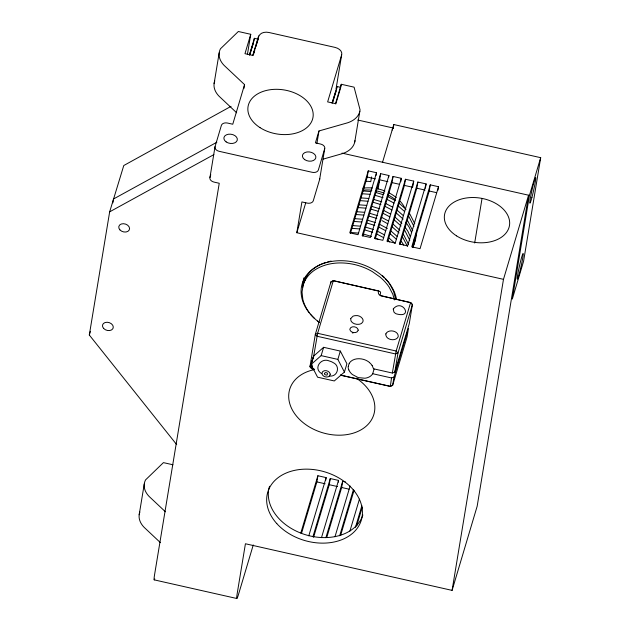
<?xml version="1.0" encoding="UTF-8"?>
<svg xmlns="http://www.w3.org/2000/svg" width="630" height="630" viewBox="0 0 630 630"><rect width="100%" height="100%" fill="white"/><g stroke="black" fill="none" stroke-linecap="round" stroke-linejoin="round"><path stroke-width="0.94" d="M414.256 238.77L413.926 244.086L413.059 247.488M305.014 280.445L305.589 276.964M176.684 444.615L89.31 335.018L109.659 211.838L123.779 165.525L231.052 106.344M112.849 202.876L113.487 199.001L216.846 142.238M139.175 514.781L144.262 483.99M214.09 83.664L219.177 52.865M154.783 578.931A16.978 1.071 -77.3 0 1 154.626 574.387L219.248 183.275L214.082 182.109A5.308 3.599 9.4 0 1 209.948 177.487L215.035 146.688L221.39 125.362A5.308 3.599 9.4 0 1 227.595 123.063L232.761 124.228L244.566 84.625L224.146 65.425A26.058 17.664 9.4 0 1 220.461 48.794L238.345 31.5L250.748 34.296L247.409 54.511M243.928 88.476L244.566 84.625M253.858 41.391L254.37 38.312L258.087 39.147L255.89 46.533M258.221 38.375L258.599 36.067L259.009 36.162A8.489 5.757 9.4 0 1 268.931 32.484L335.058 47.407A8.489 5.757 9.4 0 1 341.673 54.81L336.081 88.688M253.26 544.95L238.549 594.271A16.978 1.071 -77.3 0 1 237.282 593.035L245.424 543.761L452.08 590.381L477.162 506.244L528.562 195.206L503.48 279.342L296.825 232.722L301.912 201.923L307.078 203.088A5.308 3.599 9.4 0 0 313.275 200.797L319.63 179.471L324.718 148.672A5.308 3.599 9.4 0 0 320.583 144.042L315.417 142.876L318.969 130.969L347.547 122.819A26.058 17.664 9.4 0 0 360.053 109.84L354.084 87.168L341.271 84.278L335.491 103.659L327.639 101.895L341.673 54.81M316.906 143.482L318.969 130.969M336.538 89.594L337.042 86.515L340.767 87.357L341.271 84.278M312.236 364.849L311.622 368.574L313.701 369.148M313.622 356.47L317.638 333.301L333.325 280.681L378.795 290.942C377.315 293.218 379.339 295.714 381.685 296.029L410.61 302.55L412.422 304.566L409.272 323.655L394.821 372.117L392.34 373.039L373.511 368.786L372.141 365.424M330.687 283.665L331.002 281.76L333.325 280.681L379.63 291.351A2.103 1.425 9.4 0 1 380.614 292.454L380.173 294.84A2.103 1.425 9.4 0 0 380.614 295.565L410.768 302.723M354.745 142.034L359.832 111.242M301.463 533.555L316.866 481.903L317.882 475.745L326.151 477.611L325.71 480.249M350.438 233.368L367.235 177.022L368.251 170.864L376.519 172.73L376.086 175.368M371.543 176.943L370.763 181.661L368.274 181.345A42.525 31.154 16.6 0 0 365.353 181.353M313.582 537.288L329.262 484.706L330.277 478.54L338.546 480.406L338.255 482.17M378.142 188.929L380.654 173.66L388.923 175.526L388.631 177.282M393.159 128.355L393.789 124.543L540.69 157.681L523.562 261.332L512.324 299.053L529.444 195.402L540.69 157.681M326.828 537.272L341.665 487.502L342.681 481.344L345.437 481.966M375.236 238.959L392.033 182.621L393.057 176.455L401.318 178.321L400.735 181.842M387.639 241.762L404.436 185.417L405.452 179.259L413.721 181.117L412.847 186.401M400.034 244.558L416.832 188.213L417.855 182.054L426.116 183.921L425.392 188.315M394.01 377.047L391.529 377.961L390.316 386.434L392.632 385.363L407.082 336.9L408.453 328.577L394.01 377.047L392.632 385.363L390.151 386.284L340.357 375.055M392.34 373.039L396.168 351.02L410.61 302.55L412.422 304.566L397.979 353.028L394.821 372.117M412.437 247.354L429.235 191.008L430.251 184.85L438.519 186.716L437.937 190.236M474.681 242.983L482.044 198.411M452.08 590.381L503.48 279.342M304.416 281.452L305.818 276.381M303.18 285.611L304.03 282.075A47.329 34.674 16.6 0 1 307.188 275.507A47.124 34.516 16.6 0 1 315.315 267.411L318.118 265.726M89.31 335.018L90.397 331.349M250.748 34.296L244.968 53.684L252.819 55.456L258.087 39.147M209.948 177.487L210.774 174.699M249.417 54.928L254.37 38.312M250.008 54.314L253.583 42.312L249.472 54.975M252.819 55.456L258.599 36.067M253.41 54.841L254.788 50.227M337.042 86.515L332.089 103.131L336.239 90.499M332.679 102.517L335.987 91.445M296.825 232.722L305.739 202.805M335.806 103.974L340.491 88.279M324.718 148.672L318.363 169.998A5.308 3.599 9.4 0 1 312.165 172.297L219.169 151.318A5.308 3.599 9.4 0 1 215.035 146.688M368.251 170.864L349.776 232.84L358.045 234.707L376.519 172.73M310.81 363.904L309.968 366.723L311.622 368.574L314.496 369.219M323.623 347.311L321.15 355.627L311.015 364.526L313.496 356.218L323.623 347.311L340.334 351.083L346.902 363.746L344.421 372.062L334.294 380.961L317.583 377.189L311.015 364.526L313.693 356.029M382.544 162.264L393.789 124.543M380.654 173.66L362.179 235.644L370.44 237.502L388.923 175.526M362.841 236.163L379.638 179.818L387.899 181.684M344.421 372.062L337.853 359.399L340.334 351.083M393.057 176.455L374.574 238.439L382.843 240.306L401.318 178.321M405.452 179.259L386.977 241.235L395.238 243.101L413.721 181.117M300.801 533.027L317.882 475.745M308.794 535.831L326.151 477.611M417.855 182.054L399.373 244.03L407.641 245.897L426.116 183.921M312.921 536.768L330.277 478.54M321.473 537.689L338.546 480.406M348.855 369.904A13.009 9.529 16.6 0 0 352.422 374.566L358.273 377.622L364.825 378.228A12.844 9.411 16.6 0 0 368.731 377.181A12.986 9.513 16.6 0 0 372.7 373.716L374.086 369.062M430.251 184.85L411.776 246.826L420.045 248.692L438.519 186.716M325.883 537.689L342.681 481.344M334.987 536.736L350.107 486.021M339.68 535.784L353.398 489.77M340.625 535.374L354.06 490.298M349.91 531.082L359.431 499.149M355.438 527.318L361.88 505.717M356.667 525.963L362.266 507.181M311.015 364.526L313.338 357.36M413.477 244.645L414.603 242.243A47.415 34.737 16.6 0 0 416.335 232.746M413.028 246.614L413.776 245.023A47.415 34.737 16.6 0 0 415.501 236.415M349.162 363.337C352.131 358.612 358.612 357.95 363.557 359.391A13.065 9.568 16.6 0 1 369.416 362.431M109.659 211.838L213.885 154.602M318.811 265.301L322.647 263.537M333.475 280.854L331.002 281.76L315.315 334.38L309.968 366.723L311.787 368.715M323.474 263.245L325.946 262.395M323.103 159.138L342.46 153.61A26.058 17.664 9.4 0 0 354.966 140.632M327.647 261.907L331.136 261.072M329.38 376.016C337.656 377.268 340.743 365.833 333.097 362.589A9.875 7.237 16.6 0 0 329.38 361.014C321.048 357.092 312.74 368.684 321.788 373.645M362.455 190.921L370.889 191.552M361.628 193.694L370.062 194.323M360.391 197.844L368.826 198.474M360.494 200.647L367.999 201.254M358.328 204.774L366.755 205.404M357.501 207.538L365.935 208.168M356.265 211.688L364.699 212.326M355.438 214.468L363.872 215.098M354.202 218.618L362.628 219.248M353.375 221.39L361.801 222.02M352.131 225.548L360.565 226.178M352.241 228.336L359.746 228.942M351.005 232.501L358.502 233.1M352.343 332.923L353.076 332.955M357.698 120.007L393.01 127.969M341.995 153.114L529.444 195.402M367.235 177.022L375.504 178.888M392.033 182.621L399.381 184.275M404.436 185.417L412.697 187.275M416.832 188.213L425.1 190.079M429.235 191.008L436.582 192.67M321.15 355.627L337.853 359.399M372.7 373.716L391.529 377.961M340.515 375.197L390.316 386.434M316.866 481.903L325.127 483.769M329.262 484.706L337.53 486.565M341.665 487.502L349.012 489.156M172.966 464.775L163.43 462.625L145.546 479.91A26.058 17.664 9.4 0 0 149.223 496.542L165.422 511.78M154.153 579.852L236.809 598.5M375.582 192.434L382.93 194.599M374.748 195.206L383.009 197.686M373.511 199.356L381.772 201.836M372.684 202.128L380.945 204.616M371.448 206.286L379.709 208.766M370.621 209.05L377.976 211.215M369.385 213.2L377.646 215.688M368.558 215.98L376.819 218.46M367.322 220.13L375.582 222.611M366.495 222.902L374.755 225.382M365.258 227.052L373.519 229.541M364.431 229.816L372.692 232.305M363.195 233.982L371.456 236.463M387.371 196.363L395.656 200.797M386.536 199.135L394.041 203.081M385.3 203.285L392.805 207.223M384.473 206.057L391.978 210.003M383.237 210.215L390.742 214.153M382.41 212.979L389.915 216.917M381.174 217.13L388.678 221.075M379.11 224.052L387.403 228.493M378.284 226.832L385.788 230.769M377.047 230.982L384.552 234.927M376.22 233.746L383.725 237.691M374.984 237.904L378.402 239.542M382.095 220.657L387.852 223.847M399.428 203.427L406.027 209.38M397.869 205.656L404.602 211.53M396.632 209.806L403.365 215.673M395.805 212.586L403.129 219.082M394.569 216.736L401.893 223.24M393.742 219.5L401.074 225.997M392.506 223.658L399.829 230.155M391.679 226.43L399.003 232.927M390.442 230.58L397.168 236.447M389.616 233.352L396.341 239.219M388.371 237.51L395.105 243.377M387.552 240.274L389.742 241.912M236.659 112.778L219.059 96.217A26.058 17.664 9.4 0 1 214.783 80.908M160.335 542.572L144.136 527.341A26.058 17.664 9.4 0 1 139.868 512.025M405.893 222.343L409.13 227.131L411.548 232.486M404.649 226.493L407.894 231.281L410.311 236.636M399.696 243.109L400.743 244.44M409.823 213.972L414.768 223.689M408.996 216.744L413.934 226.461M407.76 220.894L412.697 230.611M404.87 230.588L409.807 240.306M403.633 234.738L408.571 244.464M402.806 237.518L407.421 246.33M401.57 241.668L403.767 245.125M395.53 299.037L393.671 291.532L389.891 284.232A47.549 34.831 16.6 0 0 385.568 278.743M394.356 299.935L392.844 294.312L389.064 287.012A47.549 34.831 16.6 0 0 380.118 277.106L372.369 271.632A47.25 34.611 16.6 0 0 354.107 264.442C340.854 261.513 326.041 262.521 314.488 270.191A47.124 34.516 16.6 0 0 308.645 275.318A47.329 34.674 16.6 0 0 303.203 284.855L302.014 292.029L302.857 299.502A47.124 34.516 16.6 0 0 307.818 310.551A46.982 34.414 16.6 0 0 309.314 312.653M362.856 188.205A33.965 24.877 16.6 0 1 372.33 188.008M376.22 188.535A33.965 24.877 16.6 0 1 384.938 191.016M388.324 192.52A33.965 24.877 16.6 0 1 396.364 197.655M400.326 201.419A33.965 24.877 16.6 0 1 404.744 207.703M392.136 130.087A8.489 0.535 -77.3 0 1 393.057 128.362M382.339 275.554A47.549 34.831 16.6 0 1 384.324 277.444M318.961 322.206A47.124 34.516 16.6 0 1 317.481 321.048M314.693 318.615A46.982 34.414 16.6 0 1 310.393 314.031M384.292 193.237A33.886 24.822 16.6 0 0 380.835 192.008L377.275 191.055A33.744 24.72 16.6 0 0 375.488 190.685M387.631 194.725A33.886 24.822 16.6 0 1 395.136 199.482M371.873 190.165A33.744 24.72 16.6 0 0 366.51 189.961A33.792 24.759 16.6 0 0 363.022 190.197M413.445 242.44A47.415 34.737 16.6 0 1 413.099 246.858M348.414 366.581A12.844 9.411 16.6 0 1 349.319 363.455M369.4 362.534A12.844 9.411 16.6 0 1 372.125 365.534M348.792 369.897A12.986 9.513 16.6 0 1 348.169 366.463M319.725 178.534A5.308 3.599 9.4 0 1 319.63 179.471M319.394 322.466A48.825 35.76 16.6 0 1 325.111 262.946A48.825 35.76 16.6 0 1 396.412 298.888M302.778 287.115A48.825 35.76 16.6 0 1 303.109 281.437M303.274 280.523A48.825 35.76 16.6 0 1 303.975 277.798M362.856 514.962A48.825 35.76 16.6 0 1 308.48 535.571A48.825 35.76 16.6 0 1 268.53 490.801M268.663 489.88A48.825 35.76 16.6 0 1 269.538 486.242M356.186 378.126A43.911 32.162 16.6 0 1 362.266 429.093A43.911 32.162 16.6 0 1 296.36 415.926A43.911 32.162 16.6 0 1 314.023 369.7M330.23 374.165C329.899 378.756 322.048 377.386 321.898 373.283C322.552 368.983 329.789 370.306 330.23 374.165M324.411 373.456L324.529 374.125A1.795 1.315 16.6 0 0 325.064 374.708L326.442 375.11A1.646 1.205 16.6 0 0 327.206 374.905L327.466 373.322A1.646 1.205 16.6 0 0 326.828 372.802L325.419 372.574L324.411 373.456M358.218 330.128C357.32 334.058 350.154 333.081 349.792 329.246C350.69 325.316 357.848 326.301 358.218 330.128M385.828 333.916C385.237 339.932 395.868 341.972 398.223 336.711C398.837 330.687 388.182 328.647 385.828 333.916M393.254 308.991L393.915 311.984A6.213 4.213 9.4 0 0 396.175 313.811C414.02 319.008 402.302 297.903 393.254 308.991M350.69 318.591C350.044 322.82 355.462 324.859 358.919 324.293A6.229 4.221 9.4 0 0 361.644 323.284C366.014 319.859 359.872 314.882 355.942 315.614A6.213 4.213 9.4 0 0 352.942 316.26L350.69 318.591M317.638 333.301L315.315 334.38L316.969 336.231L395.498 353.95L397.979 353.028L396.168 351.02L317.638 333.301M531.917 197.403A13.159 0.827 -77.3 0 0 535.705 177.581A13.159 0.827 -77.3 0 0 530.72 196.221A13.159 0.827 -77.3 0 0 531.917 197.403M519.372 273.333A13.159 0.827 -77.3 0 0 523.16 253.52A13.159 0.827 -77.3 0 0 518.167 272.16A13.159 0.827 -77.3 0 0 519.372 273.333M226.162 141.915A6.796 4.607 9.4 0 0 237.226 140.317A6.796 4.607 9.4 0 0 228.454 134.237A6.796 4.607 9.4 0 0 226.162 141.915M304.692 159.626A6.796 4.607 9.4 0 0 315.756 158.028A6.796 4.607 9.4 0 0 306.983 151.956A6.796 4.607 9.4 0 0 304.692 159.626M260.025 127.638A32.91 22.302 9.4 0 0 312.811 118.267A32.91 22.302 9.4 0 0 268.75 89.956A32.91 22.302 9.4 0 0 260.025 127.638M456.506 235.848A32.91 22.302 9.4 0 0 509.284 226.477A32.91 22.302 9.4 0 0 465.231 198.166A32.91 22.302 9.4 0 0 456.506 235.848M276.798 523.601A48.825 35.76 16.6 0 0 358.942 525.664A48.825 35.76 16.6 0 0 307.897 469.161A48.825 35.76 16.6 0 0 276.798 523.601M119.889 229.855A5.52 4.04 16.6 0 0 129.181 230.092A5.52 4.04 16.6 0 0 123.409 223.705A5.52 4.04 16.6 0 0 119.889 229.855M103.611 328.403A5.52 4.04 16.6 0 0 112.896 328.639A5.52 4.04 16.6 0 0 107.124 322.253A5.52 4.04 16.6 0 0 103.611 328.403"/></g></svg>
